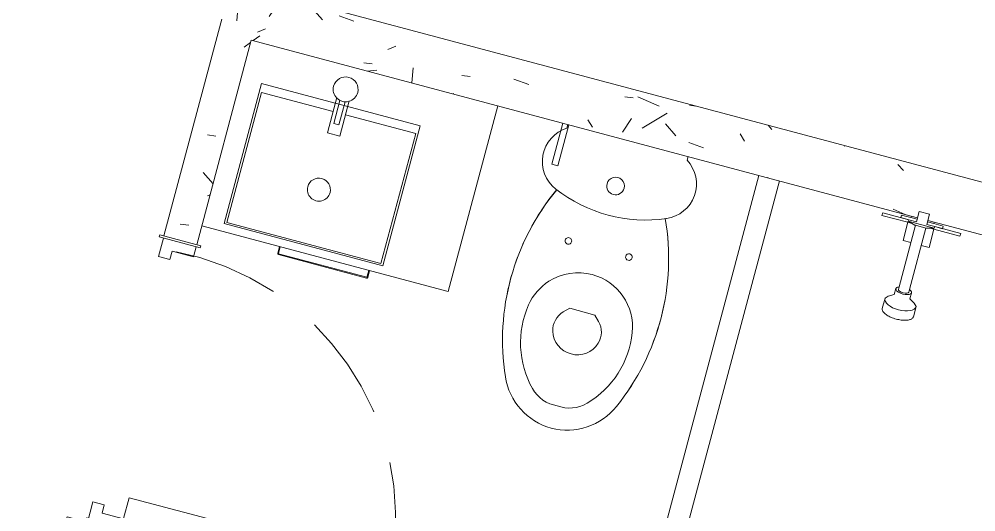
# Model space of a CAD drawing. Header units: metres. Extents: x 689715 to 690980, y 1005284 to 1006835.
# Drawn here: x 690828.543 to 690830.801, y 1005546.307 to 1005547.471 of the extents above; entities that cross this region are included whole.
import ezdxf

# ---------------------------------------------------------------- set-up
doc = ezdxf.new("R2010")
doc.units = ezdxf.units.M
doc.linetypes.add('HIDDEN', pattern=[0.375, 0.25, -0.125])
doc.linetypes.add('PHANTOM', pattern=[2.5, 1.25, -0.25, 0.25, -0.25, 0.25, -0.25])
doc.layers.add('0_NUMERO DE LOTE FASE V', color=3, linetype='Continuous')
for name, color, linetype, lineweight in [('Accesorios de tuberías', 7, 'Continuous', 13), ('Aparatos sanitarios', 8, 'Continuous', 13), ('Líneas ocultas', 7, 'HIDDEN', 13), ('Muebles de obra', 8, 'Continuous', 13), ('Muros', 7, 'Continuous', 13), ('Patrón de corte', 7, 'Continuous', 13), ('Puertas', 7, 'Continuous', 13), ('Suelos', 7, 'Continuous', 9)]:
    doc.layers.add(name, color=color, linetype=linetype, lineweight=lineweight)
pattern_1 = [(140, (365.6615329065826, -24.78183759388048), (0.03836033982117162, 0.4377584771638401), [0.04599999999999998, -0.5029999999999997]), (85, (365.6615329065826, -24.78183759388048), (-0.4580987315439033, -0.08439521406967798), [0.037, -0.402]), (190.451, (365.6645329066087, -24.74583759397501), (-0.4199401312074266, 0.3526758939897785), [0.03899999999999999, -0.4269999999999999]), (136.184, (365.5395329066087, -24.78183759393869), (0.1004214988211119, 0.6506308650644553), [0.06899999999999996, -0.7539999999999996]), (186.636, (365.547532906523, -24.72783759376034), (-0.5938707988951817, 0.5701916118460519), [0.05799999999999999, -0.6409999999999997]), (81.18399999999997, (365.5395329066087, -24.78183759393869), (-0.5936975411065766, 0.5697220635397623), [0.055, -0.6039999999999999]), (111, (365.5705329065677, -24.72083759383531), (0.2457802302535768, 0.3642747293136031), [0.04599999999999999, -0.5029999999999998]), (55.99999999999997, (365.5705329065677, -24.72083759383531), (-0.4415777901075864, 0.1482769546615401), [0.03699999999999998, -0.4019999999999998]), (161.451, (365.5905329065863, -24.690837593982), (-0.1963072483374969, 0.512048302653334), [0.03899999999999999, -0.4269999999999999]), (127.5, (365.6615329065826, -24.78183759388048), (-0.2022933454275577, 0.007375797972208886), [0.02, -0.3769999999999999, 0.02, -0.3879999999999999, -0.4039999999999999]), (127.5, (365.6615329065826, -24.78183759388048), (-0.2022933454275577, 0.007375797972208886), [-0.8059999999999998, 0.02, -0.384]), (97.49999999999997, (365.6615329065826, -24.78183759388048), (-0.2399435114399267, 0.1600503399492727), [0.02, -0.2129999999999999, 0.02, -0.3679999999999999, -0.154]), (97.49999999999997, (365.6615329065826, -24.78183759388048), (-0.2399435114399267, 0.1600503399492727), [-0.6209999999999999, 0.02, -0.134]), (57.49999999999999, (365.6615329065826, -24.91783759393729), (0.01404568388630387, 0.325416223879766), [0.02, -0.132, 0.02, -0.4550000000000001, -0.6309999999999999]), (57.49999999999999, (365.6615329065826, -24.91783759393729), (0.01404568388630387, 0.325416223879766), [-0.6279999999999999, 0.02, -0.6109999999999999]), (47.49999999999995, (365.6615329065826, -24.97883759392425), (-0.0608186051078245, 0.3554815006055005), [0.02, -0.178, 0.02, -0.296, -0.4479999999999998]), (47.49999999999995, (365.6615329065826, -24.97883759392425), (-0.0608186051078245, 0.3554815006055005), [-0.5139999999999999, 0.02, -0.4279999999999999])]

# ---------------------------------------------------------------- blocks, each defined once
blk = doc.blocks.new('MUEBLE DE BAÑO - TIPO 0_60-1363452-PLANO CLAVE _8 CASAS EN HILERA_ - Dependent 1')
at = {"layer": 'Muebles de obra'}
for p, q in [((-0.1099999999999944, -0.5304999999999986), (-0.1099999999999946, -0.5140000000000009)), ((-0.1079999999999944, -0.5304999999999986), (-0.1079999999999946, -0.5140000000000009)), ((0.1080000000000054, -0.5140000000000032), (0.1080000000000055, -0.5304999999999966)), ((0.1100000000000056, -0.5304999999999965), (0.1100000000000054, -0.5140000000000031)), ((0.1075000000000056, -0.5309999999999967), (-0.1074999999999945, -0.5309999999999987)), ((-0.1074999999999944, -0.5329999999999986), (0.1075000000000055, -0.5329999999999966))]:
    blk.add_line(p, q, dxfattribs=at)
for centre, radius, start, end in [((-0.1074999999999945, -0.5304999999999988), 0.002499999999999945, 180.0000000000001, 269.9999999999995), ((-0.1074999999999945, -0.5304999999999988), 0.0004999999999999588, 180, 269.9999999999996), ((-0.1074999999999945, -0.5304999999999988), 0.0004999999999999588, 180, 269.9999999999996), ((0.1075000000000056, -0.5304999999999966), 0.0004999999999999866, 269.9999999999996, 0), ((0.1075000000000056, -0.5304999999999966), 0.002500000000000002, 269.9999999999996, 0), ((0.1075000000000056, -0.5304999999999966), 0.0004999999999999866, 269.9999999999996, 0)]:
    blk.add_arc(centre, radius, start, end, dxfattribs=at)
blk = doc.blocks.new('PV_PUERTA SENCILLA - _70 x 2_18-1542281-PLANO CLAVE _8 CASAS EN HILERA_ - Dependent 1')
at = {"layer": 'Líneas ocultas', "color": 253}
for p, q in [((0.268328635296462, 0.03999999999999443), (0.268328635296462, 0.6799999999999943)), ((0.319328635296462, 0.6799999999999943), (0.268328635296462, 0.6799999999999943)), ((0.319328635296462, 0.03999999999999443), (0.319328635296462, 0.6799999999999943)), ((0.319328635296462, 0.03999999999999443), (0.268328635296462, 0.03999999999999443))]:
    blk.add_line(p, q, dxfattribs=at)
blk.add_arc((0.3193286352964619, 0.03999999999996959), 0.6420288155526807, 94.55612975025167, 184.5561297502512, dxfattribs=at)
at = {"layer": 'Puertas', "color": 253}
for p, q in [((-0.3500000000000029, -0.05000000000000337), (-0.3500000000000031, 0.04999999999999664)), ((-0.3450000000000031, 0.04999999999999665), (-0.3500000000000031, 0.04999999999999664)), ((-0.3450000000000031, 0.04999999999999665), (-0.3450000000000029, -0.05000000000000335)), ((-0.3500000000000029, -0.05000000000000337), (-0.3450000000000029, -0.05000000000000335))]:
    blk.add_line(p, q, dxfattribs=at)
at = {"layer": 'Puertas', "color": 9, "lineweight": 9}
for p, q in [((-0.3200000000000046, 0.03999999999999669), (-0.3450000000000044, 0.03999999999999664)), ((-0.3200000000000046, -0.01225000000000924), (-0.3200000000000046, 0.03999999999999669)), ((0.3500000000000005, 0.039999999999998), (0.3200000000000018, 0.03999999999999788)), ((0.3200000000000018, 0.03999999999999788), (0.3200000000000018, -0.01225000000000803)), ((-0.3000000000000047, -0.01225000000000922), (-0.3200000000000046, -0.01225000000000924)), ((-0.3000000000000046, -0.04000000000000327), (-0.3000000000000047, -0.01225000000000922)), ((0.3200000000000018, -0.01225000000000803), (0.3000000000000016, -0.01225000000000808)), ((0.3000000000000016, -0.01225000000000808), (0.3000000000000017, -0.04000000000000205)), ((-0.3450000000000022, -0.04000000000000335), (-0.3000000000000046, -0.04000000000000327)), ((0.3000000000000017, -0.04000000000000205), (0.35, -0.04000000000000205))]:
    blk.add_line(p, q, dxfattribs=at)
blk = doc.blocks.new('PV_PUERTA SENCILLA - _90 x 2_17-1542279-PLANO CLAVE _8 CASAS EN HILERA_ - Dependent 1')
at = {"layer": 'Líneas ocultas', "color": 253}
for p, q in [((0.3683286352964649, 0.03999999999999443), (0.3683286352964649, 0.8799999999999943)), ((0.4193286352964649, 0.8799999999999943), (0.3683286352964649, 0.8799999999999943)), ((0.4193286352964649, 0.03999999999999443), (0.4193286352964649, 0.8799999999999943)), ((0.4193286352964649, 0.03999999999999443), (0.3683286352964649, 0.03999999999999443))]:
    blk.add_line(p, q, dxfattribs=at)
blk.add_arc((0.4193286352964647, 0.03999999999997304), 0.841546790142994, 93.47440736753113, 183.4744073675307, dxfattribs=at)
at = {"layer": 'Puertas', "color": 253}
for p, q in [((-0.4500000000000027, -0.05000000000000356), (-0.450000000000003, 0.04999999999999645)), ((-0.4450000000000029, 0.04999999999999647), (-0.450000000000003, 0.04999999999999645)), ((-0.4450000000000029, 0.04999999999999647), (-0.4450000000000027, -0.05000000000000354)), ((-0.4500000000000027, -0.05000000000000356), (-0.4450000000000027, -0.05000000000000354))]:
    blk.add_line(p, q, dxfattribs=at)
at = {"layer": 'Puertas', "color": 9, "lineweight": 9}
for p, q in [((-0.4200000000000045, 0.03999999999999649), (-0.4450000000000046, 0.03999999999999646)), ((-0.4200000000000044, -0.01225000000000943), (-0.4200000000000045, 0.03999999999999649)), ((0.4499484307344891, 0.03999999999999823), (0.4200000000000014, 0.03999999999999804)), ((0.4200000000000014, 0.03999999999999804), (0.4200000000000016, -0.01225000000000783)), ((-0.4000000000000044, -0.01225000000000941), (-0.4200000000000044, -0.01225000000000943)), ((-0.4000000000000044, -0.04000000000000346), (-0.4000000000000044, -0.01225000000000941)), ((0.4200000000000016, -0.01225000000000783), (0.4000000000000016, -0.0122500000000079)), ((0.4000000000000016, -0.0122500000000079), (0.4000000000000013, -0.04000000000000183)), ((-0.4450000000000042, -0.04000000000000354), (-0.4000000000000044, -0.04000000000000346)), ((0.4000000000000013, -0.04000000000000183), (0.4499484307344889, -0.04000000000000187))]:
    blk.add_line(p, q, dxfattribs=at)
blk = doc.blocks.new('PV_CLOSET - CLOSET DE 2_05-967114-PLANO CLAVE _8 CASAS EN HILERA_ - Dependent 1')
at = {"layer": 'Muebles de obra'}
for p, q in [((-1.025000000000001, 0), (-1.025000000000001, -0.585)), ((1.024999999999999, -0.585), (1.024999999999999, 0)), ((1.008999999999999, -2.97788460557058e-15), (-1.008999999999996, -2.97788460557058e-15)), ((-1.008999999999996, -2.97788460557058e-15), (-1.008999999999996, -0.5690000000000002)), ((1.008999999999999, -0.5690000000000002), (1.008999999999999, -2.97788460557058e-15)), ((-1.025, -0.585), (1.024999999999998, -0.585)), ((-1.025, -0.5999999999999999), (-1.025, -0.585)), ((-1.008999999999965, -0.569), (-0.01600000000000015, -0.569)), ((-1.008999999999965, -0.569), (-1.008999999999965, -0.5849999999999996)), ((-0.01600000000000015, -0.5849999999999996), (-0.01600000000000015, -0.569)), ((0.01600000000000015, -0.569), (1.009000000000036, -0.569)), ((0.01600000000000015, -0.5849999999999996), (0.01600000000000015, -0.569)), ((1.009000000000036, -0.569), (1.009000000000036, -0.5849999999999996)), ((1.024999999999998, -0.585), (1.024999999999998, -0.5999999999999999)), ((1.024999999999998, -0.5999999999999999), (-1.025, -0.5999999999999999))]:
    blk.add_line(p, q, dxfattribs=at)
at = {"layer": 'Muebles de obra', "flags": 128}
for points in [[(-0.5724999999999998, -0.6000000000000845), (-0.5724999999999998, -0.6015995733675489), (-0.5724999999999998, -0.6031965877588517), (-0.5724999999999998, -0.604788488291641), (-0.5724999999999998, -0.6063727282646542), (-0.5724999999999998, -0.6079467732318885), (-0.5724999999999998, -0.6095081050571697), (-0.5724999999999998, -0.6110542259426495), (-0.5724999999999998, -0.6125826624247305), (-0.5724999999999998, -0.6140909693310896), (-0.5724999999999998, -0.6155767336924325), (-0.5724999999999998, -0.6170375786027255), (-0.5724999999999998, -0.6184711670217448), (-0.5724999999999998, -0.619875205513833), (-0.5724999999999998, -0.6212474479169198), (-0.5724999999999998, -0.6225856989358857), (-0.5724999999999998, -0.6238878176545807), (-0.5724999999999998, -0.6251517209608236), (-0.5724999999999998, -0.6263753868789437), (-0.5724999999999998, -0.627556857804506), (-0.5724999999999998, -0.6286942436360646), (-0.5725000000000041, -0.6297857247989201), (-0.5725000000000041, -0.6308295551560439), (-0.5725000000000041, -0.6318240648015394), (-0.5725000000000041, -0.6327676627321233), (-0.5725000000000041, -0.6336588393924021), (-0.5725000000000041, -0.6344961690898181), (-0.5725000000000041, -0.6352783122754831), (-0.5725000000000041, -0.6360040176871449), (-0.5725000000000041, -0.6366721243509552), (-0.5725000000000041, -0.637281563438774), (-0.5725000000000041, -0.6378313599780676), (-0.5725000000000041, -0.6383206344116542), (-0.5725000000000041, -0.6387486040048154), (-0.5725000000000041, -0.6391145840974979), (-0.5725000000000041, -0.639417989199623), (-0.5725000000000041, -0.6396583339277534), (-0.5725000000000041, -0.6398352337815915), (-0.5725000000000041, -0.6399484057591059), (-0.5725000000000041, -0.6399976688092832)], [(-0.5525000000000043, -0.6400000000000841), (-0.5525000000000043, -0.6399680042665234), (-0.5525000000000043, -0.6398720682521891), (-0.5525000000000043, -0.6397123454342387), (-0.5525000000000043, -0.6394890913351116), (-0.5525000000000043, -0.6392026631137345), (-0.5525000000000043, -0.6388535189941675), (-0.5525000000000043, -0.6384422175325151), (-0.5525000000000043, -0.6379694167233831), (-0.5525000000000043, -0.6374358729472005), (-0.5525000000000043, -0.6368424397601992), (-0.5525000000000043, -0.6361900665288819), (-0.5525000000000043, -0.6354797969112558), (-0.5525000000000043, -0.6347127671871918), (-0.5525000000000043, -0.6338902044406223), (-0.5525000000000043, -0.6330134245964718), (-0.5525000000000043, -0.6320838303154571), (-0.5525000000000043, -0.6311029087501226), (-0.5525000000000043, -0.6300722291657226), (-0.5525000000000043, -0.6289934404297214), (-0.5525000000000043, -0.6278682683739706), (-0.5525000000000043, -0.6266985130337375), (-0.5525000000000043, -0.6254860457680281), (-0.5525000000000043, -0.6242328062658236), (-0.5525000000000043, -0.6229407994429831), (-0.5525000000000043, -0.6216120922348115), (-0.5525000000000043, -0.6202488102893964), (-0.5525000000000043, -0.618853134567033), (-0.5525000000000043, -0.6174272978511524), (-0.5525000000000043, -0.6159735811763355), (-0.5525000000000043, -0.6144943101791517), (-0.5525000000000043, -0.6129918513776361), (-0.5525000000000043, -0.6114686083853648), (-0.5525000000000043, -0.6099270180661804), (-0.5525000000000043, -0.6083695466357412), (-0.5525000000000043, -0.6067986857160942), (-0.5525000000000043, -0.6052169483496108), (-0.5525000000000043, -0.603626864978659), (-0.5525000000000043, -0.6020309793974278), (-0.5525000000000043, -0.6004318446824171), (-0.5525000000000043, -0.6000000000000845)], [(-0.4725000000000139, -0.6000000000000801), (-0.4725000000000139, -0.6015995733675467), (-0.4725000000000139, -0.6031965877588473), (-0.4725000000000139, -0.6047884882916389), (-0.4725000000000139, -0.6063727282646498), (-0.4725000000000139, -0.6079467732318842), (-0.4725000000000139, -0.6095081050571654), (-0.4725000000000139, -0.6110542259426451), (-0.4725000000000139, -0.6125826624247261), (-0.4725000000000139, -0.6140909693310853), (-0.4725000000000139, -0.6155767336924282), (-0.4725000000000139, -0.6170375786027211), (-0.4725000000000139, -0.6184711670217404), (-0.4725000000000139, -0.6198752055138308), (-0.4725000000000139, -0.6212474479169176), (-0.4725000000000139, -0.6225856989358813), (-0.4725000000000139, -0.6238878176545763), (-0.4725000000000139, -0.6251517209608214), (-0.4725000000000139, -0.6263753868789393), (-0.4725000000000139, -0.6275568578045038), (-0.4725000000000139, -0.6286942436360624), (-0.4725000000000139, -0.6297857247989158), (-0.4725000000000139, -0.6308295551560396), (-0.4725000000000139, -0.6318240648015373), (-0.4725000000000139, -0.632767662732121), (-0.4725000000000139, -0.6336588393923978), (-0.4725000000000139, -0.6344961690898159), (-0.4725000000000139, -0.6352783122754788), (-0.4725000000000139, -0.6360040176871428), (-0.4725000000000139, -0.6366721243509509), (-0.4725000000000139, -0.6372815634387696), (-0.4725000000000139, -0.6378313599780633), (-0.4725000000000139, -0.6383206344116499), (-0.4725000000000139, -0.638748604004811), (-0.4725000000000139, -0.6391145840974936), (-0.4725000000000139, -0.6394179891996187), (-0.4725000000000139, -0.6396583339277491), (-0.4725000000000139, -0.6398352337815871), (-0.4725000000000139, -0.6399484057591038), (-0.4725000000000139, -0.6399976688092811)], [(-0.4525000000000141, -0.6400000000000797), (-0.4525000000000141, -0.6399680042665191), (-0.4525000000000141, -0.6398720682521848), (-0.4525000000000141, -0.6397123454342344), (-0.4525000000000141, -0.6394890913351072), (-0.4525000000000141, -0.6392026631137302), (-0.4525000000000141, -0.6388535189941632), (-0.4525000000000141, -0.6384422175325107), (-0.4525000000000141, -0.6379694167233788), (-0.4525000000000141, -0.6374358729471962), (-0.4525000000000141, -0.636842439760197), (-0.4525000000000141, -0.6361900665288776), (-0.4525000000000141, -0.6354797969112514), (-0.4525000000000141, -0.6347127671871853), (-0.4525000000000141, -0.6338902044406179), (-0.4525000000000141, -0.6330134245964675), (-0.4525000000000141, -0.6320838303154528), (-0.4525000000000141, -0.6311029087501183), (-0.4525000000000141, -0.6300722291657183), (-0.4525000000000141, -0.628993440429717), (-0.4525000000000141, -0.6278682683739663), (-0.4525000000000141, -0.6266985130337331), (-0.4525000000000141, -0.6254860457680238), (-0.4525000000000141, -0.6242328062658192), (-0.4525000000000141, -0.6229407994429788), (-0.4525000000000141, -0.6216120922348072), (-0.4525000000000141, -0.620248810289392), (-0.4525000000000141, -0.6188531345670286), (-0.4525000000000141, -0.617427297851148), (-0.4525000000000141, -0.6159735811763312), (-0.4525000000000141, -0.6144943101791474), (-0.4525000000000141, -0.6129918513776318), (-0.4525000000000141, -0.6114686083853604), (-0.4525000000000141, -0.609927018066176), (-0.4525000000000141, -0.6083695466357368), (-0.4525000000000141, -0.606798685716092), (-0.4525000000000141, -0.6052169483496065), (-0.4525000000000141, -0.6036268649786547), (-0.4525000000000141, -0.6020309793974234), (-0.4525000000000141, -0.6004318446824127), (-0.4525000000000141, -0.6000000000000801)], [(0.4524999999999837, -0.6000000000000867), (0.4524999999999837, -0.601599573367551), (0.4524999999999837, -0.6031965877588539), (0.4524999999999837, -0.6047884882916432), (0.4524999999999837, -0.6063727282646564), (0.4524999999999837, -0.6079467732318885), (0.4524999999999837, -0.6095081050571719), (0.4524999999999837, -0.6110542259426495), (0.4524999999999837, -0.6125826624247305), (0.4524999999999837, -0.6140909693310896), (0.4524999999999837, -0.6155767336924325), (0.4524999999999837, -0.6170375786027255), (0.4524999999999837, -0.6184711670217469), (0.4524999999999837, -0.6198752055138351), (0.4524999999999837, -0.6212474479169219), (0.4524999999999837, -0.6225856989358857), (0.4524999999999837, -0.6238878176545807), (0.4524999999999837, -0.6251517209608236), (0.4524999999999837, -0.6263753868789459), (0.4524999999999837, -0.6275568578045081), (0.4524999999999837, -0.6286942436360667), (0.4524999999999837, -0.6297857247989201), (0.4524999999999837, -0.6308295551560439), (0.4524999999999837, -0.6318240648015394), (0.4524999999999837, -0.6327676627321254), (0.4524999999999837, -0.6336588393923999), (0.4524999999999837, -0.6344961690898202), (0.4524999999999837, -0.6352783122754831), (0.4524999999999837, -0.6360040176871471), (0.4524999999999837, -0.6366721243509574), (0.4524999999999837, -0.637281563438774), (0.4524999999999837, -0.6378313599780676), (0.4524999999999837, -0.6383206344116542), (0.4524999999999837, -0.6387486040048175), (0.4524999999999837, -0.6391145840975), (0.4524999999999837, -0.6394179891996251), (0.4524999999999837, -0.6396583339277534), (0.4524999999999837, -0.6398352337815915), (0.4524999999999837, -0.6399484057591082), (0.4524999999999837, -0.6399976688092832)], [(0.4724999999999792, -0.6400000000000863), (0.4724999999999792, -0.6399680042665257), (0.4724999999999792, -0.6398720682521912), (0.4724999999999792, -0.6397123454342409), (0.4724999999999792, -0.6394890913351116), (0.4724999999999792, -0.6392026631137367), (0.4724999999999792, -0.6388535189941675), (0.4724999999999792, -0.6384422175325173), (0.4724999999999792, -0.6379694167233831), (0.4724999999999792, -0.6374358729472027), (0.4724999999999792, -0.6368424397602014), (0.4724999999999792, -0.6361900665288841), (0.4724999999999792, -0.635479796911258), (0.4724999999999792, -0.6347127671871918), (0.4724999999999792, -0.6338902044406223), (0.4724999999999792, -0.6330134245964718), (0.4724999999999792, -0.6320838303154571), (0.4724999999999792, -0.6311029087501226), (0.4724999999999792, -0.6300722291657205), (0.4724999999999792, -0.6289934404297214), (0.4724999999999792, -0.6278682683739727), (0.4724999999999792, -0.6266985130337375), (0.4724999999999792, -0.6254860457680281), (0.4724999999999792, -0.6242328062658258), (0.4724999999999792, -0.6229407994429831), (0.4724999999999792, -0.6216120922348115), (0.4724999999999792, -0.6202488102893964), (0.4724999999999792, -0.6188531345670351), (0.4724999999999835, -0.6174272978511546), (0.4724999999999835, -0.6159735811763376), (0.4724999999999835, -0.6144943101791539), (0.4724999999999835, -0.6129918513776361), (0.4724999999999835, -0.6114686083853625), (0.4724999999999835, -0.6099270180661804), (0.4724999999999835, -0.6083695466357434), (0.4724999999999835, -0.6067986857160942), (0.4724999999999835, -0.6052169483496129), (0.4724999999999835, -0.6036268649786569), (0.4724999999999835, -0.60203097939743), (0.4724999999999835, -0.6004318446824171), (0.4724999999999835, -0.6000000000000867)], [(0.5525, -0.6000000000000824), (0.5525, -0.6015995733675467), (0.5525, -0.6031965877588495), (0.5525, -0.6047884882916389), (0.5525, -0.606372728264652), (0.5525, -0.6079467732318842), (0.5525, -0.6095081050571676), (0.5525, -0.6110542259426451), (0.5525, -0.6125826624247261), (0.5525, -0.6140909693310853), (0.5525, -0.6155767336924282), (0.5525, -0.6170375786027211), (0.5525, -0.6184711670217425), (0.5525, -0.6198752055138308), (0.5525, -0.6212474479169176), (0.5525, -0.6225856989358813), (0.5525, -0.6238878176545785), (0.5525, -0.6251517209608193), (0.5525, -0.6263753868789416), (0.5525, -0.6275568578045038), (0.5525, -0.6286942436360624), (0.5525, -0.6297857247989158), (0.5525, -0.6308295551560396), (0.5525, -0.6318240648015351), (0.5525, -0.632767662732121), (0.5525, -0.6336588393923955), (0.5525, -0.6344961690898159), (0.5525, -0.6352783122754788), (0.5525, -0.6360040176871428), (0.5525, -0.6366721243509531), (0.5525, -0.6372815634387696), (0.5525, -0.6378313599780633), (0.5525, -0.638320634411652), (0.5525, -0.6387486040048131), (0.5525, -0.6391145840974957), (0.5525, -0.6394179891996208), (0.5525, -0.6396583339277491), (0.5525, -0.6398352337815871), (0.5525, -0.6399484057591038), (0.5525, -0.6399976688092789)], [(0.5724999999999998, -0.640000000000082), (0.5724999999999998, -0.6399680042665213), (0.5724999999999998, -0.6398720682521869), (0.5724999999999998, -0.6397123454342366), (0.5724999999999998, -0.6394890913351072), (0.5724999999999998, -0.6392026631137324), (0.5724999999999998, -0.6388535189941632), (0.5724999999999998, -0.638442217532513), (0.5724999999999998, -0.6379694167233788), (0.5724999999999998, -0.6374358729471984), (0.5724999999999998, -0.636842439760197), (0.5724999999999998, -0.6361900665288798), (0.5724999999999998, -0.6354797969112537), (0.5724999999999998, -0.6347127671871875), (0.5724999999999998, -0.6338902044406179), (0.5724999999999998, -0.6330134245964675), (0.5724999999999998, -0.6320838303154528), (0.5724999999999998, -0.6311029087501183), (0.5724999999999998, -0.6300722291657161), (0.5724999999999998, -0.6289934404297193), (0.5724999999999998, -0.6278682683739684), (0.5724999999999998, -0.6266985130337331), (0.5724999999999998, -0.6254860457680259), (0.5724999999999998, -0.6242328062658214), (0.5724999999999998, -0.6229407994429788), (0.5724999999999998, -0.6216120922348072), (0.5724999999999998, -0.620248810289392), (0.5724999999999998, -0.6188531345670307), (0.5724999999999998, -0.6174272978511502), (0.5724999999999998, -0.6159735811763333), (0.5724999999999998, -0.6144943101791496), (0.5724999999999998, -0.6129918513776318), (0.5724999999999998, -0.6114686083853604), (0.5724999999999998, -0.6099270180661782), (0.5724999999999998, -0.6083695466357391), (0.5724999999999998, -0.6067986857160899), (0.5724999999999998, -0.6052169483496086), (0.5724999999999998, -0.6036268649786526), (0.5724999999999998, -0.6020309793974257), (0.5724999999999998, -0.6004318446824127), (0.5724999999999998, -0.6000000000000824)], [(-0.5725000000000041, -0.6400000000000841), (-0.5725000000000041, -0.6399680042665234), (-0.5725000000000041, -0.6398720682521891), (-0.5725000000000041, -0.6397123454342387), (-0.5725000000000041, -0.6394890913351093), (-0.5725000000000041, -0.6392026631137345), (-0.5725000000000041, -0.6388535189941654), (-0.5725000000000041, -0.6384422175325151), (-0.5725000000000041, -0.637969416723381), (-0.5725000000000041, -0.6374358729472005), (-0.5725000000000041, -0.6368424397601992), (-0.5725000000000041, -0.6361900665288819)], [(-0.5690122966052811, -0.6475888070818927), (-0.569310558805073, -0.6473223144403876), (-0.5695979255636253, -0.6470441076577863), (-0.5698739371554157, -0.6467546318055968), (-0.5701381520207804, -0.6464543499834295), (-0.5703901474722987, -0.6461437425781411), (-0.5706295203709999, -0.6458233064953257), (-0.5708558877713192, -0.6454935543643558), (-0.5710688875336932, -0.6451550137182994), (-0.5712681789039494, -0.6448082261499696), (-0.5714534430583962, -0.6444537464455015), (-0.5716243836139266, -0.6440921416968056), (-0.5717807271020977, -0.6437239903943339), (-0.5719222234066911, -0.6433498815016432), (-0.5720486461637976, -0.642970413513152), (-0.5721597931239845, -0.6425861934966975), (-0.572255486475817, -0.6421978361223357), (-0.5723355731303453, -0.6418059626790267), (-0.5723999249660053, -0.6414112000806836), (-0.5724484390336011, -0.64101417986325), (-0.5724810377209569, -0.6406155371743839), (-0.5724976688771315, -0.6402159097573457), (-0.5725000000000041, -0.6400000000000841)], [(-0.5525000000000043, -0.6400000000000841), (-0.5525079989333972, -0.6403998933419512), (-0.5525319829369797, -0.6407991469397769), (-0.5525719136414646, -0.6411971220729721), (-0.5526277271662459, -0.6415931820662282), (-0.5526993342215912, -0.6419866933080356), (-0.5527866202514851, -0.6423770262643543), (-0.5528894456168977, -0.6427635564857248), (-0.5530076458191802, -0.6431456656062461), (-0.553141031763223, -0.6435227423328354), (-0.553289390059975, -0.6438941834231716), (-0.5534524833678054, -0.6442593946507449), (-0.5536300507722142, -0.6446177917554986), (-0.553821808203229, -0.6449688013785217), (-0.5540274488898682, -0.6453118619792935), (-0.5542466438509079, -0.645646424734036), (-0.5544790424211611, -0.6459719544137081), (-0.5547242728124969, -0.6462879302402689), (-0.5549819427085952, -0.646593846719801), (-0.5552516398925983, -0.64688921445119), (-0.5555329329065327, -0.6471735609090796), (-0.5558253717415904, -0.647446431199792), (-0.5561284885580183, -0.6477073887890761), (-0.55644179843357, -0.64795601620045), (-0.5567648001392806, -0.6481919156830949), (-0.5570969769413214, -0.6484147098481656), (-0.5574377974276731, -0.6486240422725175), (-0.5577867163582677, -0.6488195780689349), (-0.5581431755372384, -0.6490010044218497), (-0.558506604705942, -0.649168031087804), (-0.5588764224552364, -0.6493203908597565), (-0.5592520371556147, -0.6494578399945821), (-0.5596328479036842, -0.649580158602977), (-0.560018245483483, -0.6496871510012678), (-0.5604076133410911, -0.6497786460244396), (-0.5608003285710056, -0.6498544972999692), (-0.5611957629126205, -0.6499145834820003), (-0.5615932837553617, -0.6499588084454614), (-0.5619922551506695, -0.6499871014398405), (-0.5623920388294217, -0.6499994172023832), (-0.5627919952230206, -0.6499957360304996), (-0.563191484486543, -0.649976063813276), (-0.5635898675224037, -0.6499404320220667), (-0.5639865070027216, -0.6498888976601324), (-0.564380768388934, -0.64982154317146), (-0.5647720209469326, -0.6497384763088657), (-0.565159638756092, -0.6496398299616087), (-0.5655430017106058, -0.6495257619428007), (-0.5659214965115141, -0.6493964547369373), (-0.566294517647885, -0.6492521152079661), (-0.5666614683654781, -0.6490929742683428), (-0.5670217616214138, -0.6489192865096176), (-0.5673748210233471, -0.6487313297951601)], [(-0.5525000000000043, -0.6383206344116542), (-0.5525000000000043, -0.6387486040048154), (-0.5525000000000043, -0.6391145840974979), (-0.5525000000000043, -0.639417989199623), (-0.5525000000000043, -0.6396583339277534), (-0.5525000000000043, -0.6398352337815915), (-0.5525000000000043, -0.6399484057591059), (-0.5525000000000043, -0.6399976688092854)], [(-0.4725000000000139, -0.6400000000000797), (-0.4725000000000139, -0.6399680042665191), (-0.4725000000000139, -0.6398720682521848), (-0.4725000000000139, -0.6397123454342344), (-0.4725000000000139, -0.6394890913351072), (-0.4725000000000139, -0.6392026631137302), (-0.4725000000000139, -0.6388535189941632), (-0.4725000000000139, -0.6384422175325107), (-0.4725000000000139, -0.6379694167233788)], [(-0.4574377974276871, -0.6486240422725131), (-0.4577867163582774, -0.6488195780689305), (-0.4581431755372481, -0.6490010044218454), (-0.4585066047059518, -0.6491680310877996), (-0.4588764224552505, -0.6493203908597521), (-0.4592520371556288, -0.6494578399945777), (-0.4596328479036939, -0.6495801586029727), (-0.4600182454834927, -0.6496871510012635), (-0.4604076133411009, -0.6497786460244352), (-0.4608003285710111, -0.649854497299967), (-0.4611957629126303, -0.6499145834819959), (-0.4615932837553715, -0.6499588084454571), (-0.4619922551506793, -0.6499871014398362), (-0.4623920388294314, -0.6499994172023789), (-0.4627919952230261, -0.6499957360304953), (-0.4631914844865527, -0.6499760638132717), (-0.4635898675224134, -0.6499404320220624), (-0.463986507002727, -0.649888897660128), (-0.4643807683889437, -0.6498215431714557), (-0.4647720209469423, -0.6497384763088635), (-0.4651596387561017, -0.6496398299616044), (-0.4655430017106112, -0.6495257619427963), (-0.4659214965115239, -0.649396454736933), (-0.4662945176478948, -0.6492521152079618), (-0.4666614683654836, -0.6490929742683385), (-0.4670217616214235, -0.6489192865096133), (-0.4673748210233569, -0.6487313297951558), (-0.4677200817515618, -0.6485294048156081), (-0.4680569914625179, -0.6483138346078682), (-0.4683850111725653, -0.6480849640382766), (-0.4687036161201434, -0.6478431592509245), (-0.4690122966052908, -0.6475888070818905), (-0.469310558805087, -0.6473223144403832), (-0.469597925563635, -0.647044107657782), (-0.4698739371554254, -0.6467546318055925), (-0.4701381520207901, -0.6464543499834252), (-0.4703901474723127, -0.6461437425781368), (-0.470629520371014, -0.6458233064953214), (-0.470855887771329, -0.6454935543643515), (-0.471068887533703, -0.6451550137182951), (-0.4712681789039592, -0.6448082261499652), (-0.4714534430584059, -0.6444537464454992), (-0.4716243836139321, -0.6440921416968013), (-0.4717807271021075, -0.6437239903943317), (-0.4719222234066965, -0.643349881501641), (-0.4720486461638116, -0.6429704135131477), (-0.4721597931239898, -0.6425861934966932), (-0.4722554864758224, -0.6421978361223314), (-0.4723355731303508, -0.6418059626790223), (-0.4723999249660194, -0.6414112000806793), (-0.4724484390336108, -0.6410141798632457), (-0.4724810377209667, -0.6406155371743796), (-0.4724976688771456, -0.6402159097573413), (-0.4725000000000139, -0.6400000000000797)], [(-0.4525000000000141, -0.6400000000000797), (-0.4525079989334026, -0.6403998933419469), (-0.4525319829369895, -0.6407991469397726), (-0.4525719136414787, -0.64119712207297), (-0.4526277271662556, -0.6415931820662238), (-0.4526993342216009, -0.6419866933080313), (-0.4527866202514905, -0.64237702626435), (-0.4528894456169074, -0.6427635564857205), (-0.4530076458191898, -0.6431456656062418), (-0.4531410317632328, -0.643522742332831), (-0.4532893900599848, -0.6438941834231673), (-0.4534524833678109, -0.6442593946507406), (-0.4536300507722195, -0.6446177917554943), (-0.4538218082032388, -0.6449688013785174), (-0.4540274488898822, -0.6453118619792891), (-0.4542466438509177, -0.6456464247340317), (-0.4544790424211708, -0.6459719544137038), (-0.4547242728125023, -0.6462879302402667), (-0.454981942708605, -0.6465938467197967), (-0.4552516398926036, -0.6468892144511856), (-0.4555329329065425, -0.6471735609090753), (-0.4558253717416002, -0.6474464311997876)], [(-0.4525000000000141, -0.6360040176871405), (-0.4525000000000141, -0.6366721243509509), (-0.4525000000000141, -0.6372815634387696), (-0.4525000000000141, -0.6378313599780633), (-0.4525000000000141, -0.6383206344116499), (-0.4525000000000141, -0.638748604004811), (-0.4525000000000141, -0.6391145840974936), (-0.4525000000000141, -0.6394179891996187), (-0.4525000000000141, -0.6396583339277491), (-0.4525000000000141, -0.6398352337815871), (-0.4525000000000141, -0.6399484057591038), (-0.4525000000000141, -0.6399976688092811)], [(0.4524999999999837, -0.6400000000000863), (0.4524999999999837, -0.6399680042665234), (0.4524999999999837, -0.6398720682521912), (0.4524999999999837, -0.6397123454342409), (0.4524999999999837, -0.6394890913351116), (0.4524999999999837, -0.6392026631137367), (0.4524999999999837, -0.6388535189941675), (0.4524999999999837, -0.6384422175325151), (0.4524999999999837, -0.6379694167233831)], [(0.4675622025723105, -0.6486240422725197), (0.4672132836417202, -0.6488195780689349), (0.4668568244627496, -0.6490010044218519), (0.4664933952940459, -0.649168031087804), (0.4661235775447515, -0.6493203908597586), (0.4657479628443732, -0.6494578399945798), (0.4653671520962994, -0.649580158602977), (0.4649817545165049, -0.6496871510012678), (0.4645923866588967, -0.6497786460244375), (0.4641996714289823, -0.6498544972999714), (0.4638042370873631, -0.6499145834820024), (0.4634067162446262, -0.6499588084454635), (0.4630077448493184, -0.6499871014398427), (0.4626079611705619, -0.6499994172023854), (0.4622080047769673, -0.6499957360305018), (0.4618085155134406, -0.6499760638132782), (0.4614101324775842, -0.6499404320220646), (0.4610134929972663, -0.6498888976601324), (0.4606192316110539, -0.6498215431714621), (0.460227979053051, -0.6497384763088678), (0.4598403612438916, -0.6496398299616087), (0.4594569982893821, -0.6495257619428029), (0.4590785034884738, -0.6493964547369394), (0.4587054823521029, -0.6492521152079682), (0.4583385316345097, -0.6490929742683407), (0.4579782383785698, -0.6489192865096176), (0.4576251789766364, -0.6487313297951601), (0.4572799182484358, -0.6485294048156146), (0.4569430085374753, -0.6483138346078725), (0.456614988827428, -0.648084964038281), (0.4562963838798586, -0.6478431592509288), (0.4559877033947069, -0.6475888070818948), (0.4556894411949106, -0.6473223144403876), (0.4554020744363626, -0.6470441076577863), (0.4551260628445679, -0.6467546318055968), (0.4548618479792075, -0.6464543499834295), (0.4546098525276892, -0.6461437425781433), (0.4543704796289837, -0.6458233064953257), (0.4541441122286686, -0.645493554364358), (0.4539311124662947, -0.6451550137182994), (0.4537318210960385, -0.6448082261499717), (0.4535465569415874, -0.6444537464455036), (0.4533756163860613, -0.6440921416968056), (0.4532192728978858, -0.643723990394336), (0.4530777765932968, -0.6433498815016453), (0.452951353836186, -0.6429704135131541), (0.4528402068760035, -0.6425861934966975), (0.4527445135241709, -0.6421978361223357), (0.4526644268696425, -0.6418059626790288), (0.4526000750339782, -0.6414112000806859), (0.4525515609663869, -0.6410141798632523), (0.4525189622790309, -0.6406155371743861), (0.4525023311228564, -0.6402159097573478), (0.4524999999999837, -0.6400000000000863)], [(0.4724999999999792, -0.6400000000000863), (0.4724920010665907, -0.6403998933419512), (0.4724680170630082, -0.6407991469397769), (0.4724280863585233, -0.6411971220729743), (0.4723722728337377, -0.6415931820662282), (0.4723006657783967, -0.6419866933080356), (0.4722133797485028, -0.6423770262643564), (0.4721105543830902, -0.6427635564857269), (0.4719923541808034, -0.6431456656062483), (0.4718589682367605, -0.6435227423328354), (0.4717106099400128, -0.6438941834231716), (0.4715475166321825, -0.644259394650747), (0.4713699492277738, -0.6446177917555007), (0.4711781917967588, -0.6449688013785239), (0.4709725511101197, -0.6453118619792935), (0.4707533561490799, -0.645646424734036), (0.4705209575788268, -0.6459719544137081), (0.4702757271874911, -0.646287930240271), (0.4700180572913926, -0.6465938467197989), (0.4697483601073896, -0.6468892144511922), (0.4694670670934551, -0.6471735609090818), (0.4691746282583975, -0.6474464311997941)], [(0.4724999999999792, -0.6360040176871471), (0.4724999999999792, -0.6366721243509574), (0.4724999999999792, -0.637281563438774), (0.4724999999999792, -0.6378313599780676), (0.4724999999999792, -0.6383206344116542), (0.4724999999999792, -0.6387486040048175), (0.4724999999999792, -0.6391145840975), (0.4724999999999792, -0.6394179891996251), (0.4724999999999792, -0.6396583339277534), (0.4724999999999792, -0.6398352337815915), (0.4724999999999792, -0.6399484057591082), (0.4724999999999792, -0.6399976688092832)], [(0.5525, -0.640000000000082), (0.5525, -0.6399680042665191), (0.5525, -0.6398720682521869), (0.5525, -0.6397123454342344), (0.5525, -0.6394890913351072), (0.5525, -0.6392026631137324), (0.5525, -0.6388535189941632), (0.5525, -0.638442217532513), (0.5525, -0.6379694167233788), (0.5525, -0.6374358729471984), (0.5525, -0.6368424397601948), (0.5525, -0.6361900665288798)], [(0.5559877033947231, -0.6475888070818905), (0.5556894411949268, -0.6473223144403832), (0.5554020744363789, -0.647044107657782), (0.5551260628445884, -0.6467546318055925), (0.5548618479792194, -0.646454349983423), (0.5546098525277011, -0.646143742578139), (0.554370479629, -0.6458233064953214), (0.5541441122286849, -0.6454935543643536), (0.5539311124663109, -0.6451550137182972), (0.5537318210960548, -0.6448082261499674), (0.5535465569416036, -0.6444537464454992), (0.5533756163860776, -0.6440921416968013), (0.5532192728979064, -0.6437239903943317), (0.553077776593313, -0.643349881501641), (0.5529513538362022, -0.6429704135131498), (0.5528402068760198, -0.6425861934966932), (0.5527445135241914, -0.6421978361223314), (0.5526644268696631, -0.6418059626790245), (0.5526000750339944, -0.6414112000806815), (0.5525515609664031, -0.6410141798632478), (0.5525189622790472, -0.6406155371743818), (0.5525023311228683, -0.6402159097573434), (0.5525, -0.640000000000082)], [(0.5724999999999998, -0.640000000000082), (0.5724920010666112, -0.6403998933419469), (0.5724680170630244, -0.6407991469397726), (0.5724280863585353, -0.64119712207297), (0.5723722728337582, -0.6415931820662238), (0.572300665778413, -0.6419866933080313), (0.572213379748519, -0.6423770262643521), (0.5721105543831064, -0.6427635564857226), (0.5719923541808241, -0.643145665606244), (0.5718589682367767, -0.643522742332831), (0.5717106099400291, -0.6438941834231673), (0.5715475166321987, -0.6442593946507427), (0.5713699492277944, -0.6446177917554964), (0.5711781917967751, -0.6449688013785195), (0.5709725511101317, -0.6453118619792891), (0.5707533561490962, -0.6456464247340317), (0.5705209575788387, -0.6459719544137038), (0.5702757271875116, -0.6462879302402667), (0.5700180572914045, -0.6465938467197946), (0.5697483601074103, -0.6468892144511879), (0.5694670670934714, -0.6471735609090775), (0.5691746282584137, -0.6474464311997897), (0.5688715114419858, -0.6477073887890696), (0.5685582015664341, -0.6479560162004456), (0.5682351998607235, -0.6481919156830926), (0.5679030230586828, -0.6484147098481592), (0.5675622025723268, -0.6486240422725154), (0.5672132836417365, -0.6488195780689305), (0.5668568244627658, -0.6490010044218476), (0.5664933952940621, -0.6491680310877996), (0.5661235775447635, -0.6493203908597542), (0.5657479628443851, -0.6494578399945755), (0.5653671520963199, -0.6495801586029749), (0.5649817545165212, -0.6496871510012635), (0.564592386658913, -0.6497786460244352), (0.5641996714290028, -0.649854497299967), (0.5638042370873793, -0.649914583481998), (0.5634067162446424, -0.6499588084454592), (0.5630077448493347, -0.6499871014398384), (0.5626079611705825, -0.6499994172023811), (0.5622080047769878, -0.6499957360304974), (0.5618085155134569, -0.6499760638132739), (0.5614101324776005, -0.6499404320220603), (0.5610134929972869, -0.6498888976601302), (0.5606192316110702, -0.6498215431714578), (0.5602279790530673, -0.6497384763088635), (0.5598403612439122, -0.6496398299616044), (0.5594569982893983, -0.6495257619427985), (0.55907850348849, -0.6493964547369351), (0.5587054823521148, -0.6492521152079639), (0.5583385316345303, -0.6490929742683385), (0.5579782383785904, -0.6489192865096154), (0.557625178976657, -0.6487313297951558)], [(0.5724999999999998, -0.638320634411652), (0.5724999999999998, -0.6387486040048131), (0.5724999999999998, -0.6391145840974957), (0.5724999999999998, -0.6394179891996208), (0.5724999999999998, -0.6396583339277491), (0.5724999999999998, -0.6398352337815871), (0.5724999999999998, -0.6399484057591038), (0.5724999999999998, -0.6399976688092789)]]:
    blk.add_lwpolyline(points, dxfattribs=at)
blk = doc.blocks.new('DUCHA - TOKIO - 03_901-1521452-PLANO CLAVE _8 CASAS EN HILERA_ - Dependent 1')
at = {"layer": 'Accesorios de tuberías', "color": 253}
for p, q in [((14.32908603246159, 84.21771324061426), (14.32908603246159, 84.2431132406143)), ((14.32908603246159, 84.2431132406143), (14.35448603246159, 84.2431132406143)), ((14.35448603246159, 84.2431132406143), (14.35448603246159, 84.21771324061426)), ((14.31003603246158, 84.2139137753431), (14.31003603246158, 84.21771324061426)), ((14.31003603246158, 84.21771324061426), (14.32908603246159, 84.21771324061426)), ((14.31003603246158, 84.2139137753431), (14.37353603246159, 84.2139137753431)), ((14.32732079363532, 84.20927180281643), (14.31003603246158, 84.2139137753431)), ((14.35448603246159, 84.21771324061426), (14.37353603246159, 84.21771324061426)), ((14.37353603246159, 84.2139137753431), (14.35625127128785, 84.20927180281643)), ((14.37353603246159, 84.2177132406143), (14.37353603246159, 84.2139137753431)), ((14.32908603246158, 84.20927180281643), (14.32732079363532, 84.20927180281643)), ((14.32908603246158, 84.20927180281643), (14.3544860324616, 84.20927180281643)), ((14.32908603246158, 84.05864433891826), (14.32908603246158, 84.20927180281643)), ((14.35625127128785, 84.20927180281643), (14.3544860324616, 84.20927180281643)), ((14.3544860324616, 84.20927180281643), (14.3544860324616, 84.05864433891826)), ((14.32908603246159, 84.05261324061419), (14.32908603246159, 84.05864433891814)), ((14.35448603246159, 84.05261324061419), (14.35448603246159, 84.05864433891814)), ((14.31003603246158, 84.03068120873611), (14.32273603246158, 84.03801355715481)), ((14.32273603246158, 84.03801355715481), (14.32273603246158, 84.05261324061419)), ((14.3608360324616, 84.05261324061419), (14.3608360324616, 84.03801355715481)), ((14.3608360324616, 84.03801355715481), (14.3735360324616, 84.03068120873611)), ((14.30378992918958, 84.02443510546411), (14.31003603246158, 84.03068120873611)), ((14.30378992918958, 83.9990351054641), (14.30378992918958, 84.02443510546411)), ((14.3735360324616, 84.03068120873611), (14.3797821357336, 84.02443510546411)), ((14.3797821357336, 84.02443510546411), (14.3797821357336, 83.9990351054641))]:
    blk.add_line(p, q, dxfattribs=at)
for centre, major_axis, ratio, start_param, end_param in [((14.34178603246159, 84.05261324061419), (0.01905000000001311, 0), 0.4247541980029157, 2.300523983020959, 7.124253977748282), ((14.34178603246159, 84.05261324061419), (0.01269999999999882, 0), 0.4247541980015772, 3.141592653589793, 6.283185307179586), ((14.34178603246159, 84.02443510546411), (0.03799610327201108, 0), 0.4945479968854097, 3.141592653589793, 6.283185307179586)]:
    blk.add_ellipse(centre, major_axis=major_axis, ratio=ratio, start_param=start_param, end_param=end_param, dxfattribs=at)
for points in [[(14.32273603246158, 84.05261324061419), (14.32273725437943, 84.0533743333012), (14.3232367989974, 84.05487888445398), (14.3254441392728, 84.05697537046838), (14.327751286418, 84.05813655694284), (14.32908603246158, 84.05864433891826)], [(14.3544860324616, 84.05864433891826), (14.35582077850517, 84.05813655694284), (14.35812792565038, 84.05697537046838), (14.36033526592577, 84.05487888445398), (14.36083481054375, 84.0533743333012), (14.3608360324616, 84.05261324061419)]]:
    blk.add_open_spline(points, degree=3, dxfattribs=at)
blk.add_open_spline([(14.3797821357336, 83.9990351054641), (14.37977977979731, 83.99816577754807), (14.37943616103004, 83.99645407716369), (14.37788727715404, 83.99393533933029), (14.37535514267593, 83.99156157503953), (14.37075868546393, 83.98866587404137), (14.36295056873608, 83.98570803063248), (14.35128500321844, 83.98360306872607), (14.33859056468678, 83.98317009704336), (14.32624277277177, 83.98445733199706), (14.31468859072747, 83.98755926860936), (14.30598308438578, 83.99258375657428), (14.3037958190303, 83.99686178567404), (14.30378992918958, 83.9990351054641)], degree=3, knots=[0, 0, 0, 0, 0.05263157894736842, 0.1052631578947368, 0.1578947368421053, 0.2105263157894737, 0.3157894736842105, 0.4210526315789473, 0.5263157894736842, 0.631578947368421, 0.7368421052631579, 0.868421052631579, 1, 1, 1, 1], dxfattribs=at)
at = {"layer": 'Aparatos sanitarios', "color": 254}
for p, q in [((14.24653603246159, 84.2113632406143), (14.24653603246159, 84.2177132406143)), ((14.24653603246159, 84.2177132406143), (14.31003603246158, 84.2177132406143)), ((14.29098603246159, 84.21771324061429), (14.29098603246159, 84.22406324061429)), ((14.29098603246159, 84.22406324061429), (14.31362981911335, 84.22406324061429)), ((14.31003603246158, 84.21771324061429), (14.29098603246159, 84.21771324061429)), ((14.31362981911335, 84.22406324061429), (14.31427341259293, 84.22771324061429)), ((14.31362981911335, 84.2240632406143), (14.32908603246159, 84.2240632406143)), ((14.35448603246159, 84.2240632406143), (14.36994224580983, 84.2240632406143)), ((14.36929865233025, 84.22771324061429), (14.36994224580983, 84.22406324061429)), ((14.36994224580983, 84.22406324061429), (14.39258603246159, 84.2240632406143)), ((14.39258603246159, 84.21771324061429), (14.37353603246159, 84.21771324061429)), ((14.37353603246159, 84.2177132406143), (14.43703603246159, 84.2177132406143)), ((14.39258603246159, 84.2240632406143), (14.39258603246159, 84.21771324061429)), ((14.43703603246159, 84.2177132406143), (14.43703603246159, 84.2113632406143)), ((14.31003603246158, 84.2113632406143), (14.24653603246159, 84.2113632406143)), ((14.31003603246158, 84.2113632406143), (14.31953315537634, 84.2113632406143)), ((14.31003603246158, 84.1669132406143), (14.31003603246158, 84.2113632406143)), ((14.36403890954684, 84.2113632406143), (14.37353603246159, 84.2113632406143)), ((14.43703603246159, 84.2113632406143), (14.37353603246159, 84.2113632406143)), ((14.37353603246159, 84.2113632406143), (14.37353603246159, 84.1669132406143)), ((14.32908603246159, 84.1669132406143), (14.31003603246158, 84.1669132406143)), ((14.37353603246159, 84.1669132406143), (14.35448603246159, 84.1669132406143))]:
    blk.add_line(p, q, dxfattribs=at)
blk = doc.blocks.new('LAVAMANOS PONTUS - PONTUS 60-1886879-PLANO CLAVE _8 CASAS EN HILERA_ - Dependent 1')
at = {"layer": 'Aparatos sanitarios', "color": 254}
for p, q in [((0.2550166126725756, 0.5140000000000012), (-0.3469318180619159, 0.5140000000000012)), ((-0.346931818061916, 0.5140000000000012), (-0.346931818061916, 0.06000000000000003)), ((-0.1818527618041063, 0.1529955357998778), (-0.1818527618041063, 0.4948549201694238)), ((-0.1818527618041058, 0.4948549201694226), (0.2050681819380763, 0.4948549201694226)), ((-0.176676380902055, 0.4911054168098527), (0.1998918010360398, 0.4911054168098527)), ((-0.176676380902055, 0.1733142223104648), (-0.176676380902055, 0.4911054168098527)), ((0.1998918010360398, 0.4911054168098527), (0.1998918010360398, 0.1733142223104648)), ((0.2050681819380749, 0.4948549201694238), (0.2050681819380749, 0.1529955357998778)), ((-0.005267924677606921, 0.2253312500000225), (-0.005267924677607202, 0.1390111950436054)), ((0.02505560103603558, 0.2253312500000224), (-0.00526792467760692, 0.2253312500000225)), ((0.02505560103603531, 0.139289813629583), (0.02505560103603558, 0.2253312500000224)), ((0.003541801036033903, 0.1999312500000069), (0.00354180103603363, 0.143680550901422)), ((0.01624180103603357, 0.1999312500000069), (0.003541801036033901, 0.1999312500000069)), ((0.01624180103603329, 0.1436805509014218), (0.01624180103603357, 0.1999312500000069)), ((-0.005267924677597153, 0.1733142223104648), (-0.176676380902055, 0.1733142223104648)), ((0.1998918010360398, 0.1733142223104648), (0.02505560103603312, 0.1733142223104648)), ((0.2050681819380749, 0.1529955357998778), (-0.1818527618041063, 0.1529955357998778))]:
    blk.add_line(p, q, dxfattribs=at)
for centre, radius, start, end in [((0.00989180103603642, 0.3600363776654815), 0.02717799999999874, 359.9999999999991, 179.9999999999995), ((0.009891801036036426, 0.3600363776654815), 0.02717799999999875, 179.9999999999998, 359.9999999999992), ((0.00989180103603522, 0.1150000000000157), 0.02937509999996869, 359.9999999999992, 179.9999999999995), ((0.009891801036037224, 0.1149999999999975), 0.02937509999998626, 77.51585301925981, 102.4841469807401), ((0.009891801036035224, 0.1150000000000157), 0.0293750999999687, 179.9999999999998, 359.9999999999993)]:
    blk.add_arc(centre, radius, start, end, dxfattribs=at)
blk = doc.blocks.new('INODORO - CORONA SENSACION-1889802-PLANO CLAVE _8 CASAS EN HILERA_ - Dependent 1')
at = {"layer": 'Aparatos sanitarios', "color": 254}
for p, q in [((0.08188709035935561, 0.4905635977882735), (0.09421954282716853, 0.4782311453204628)), ((0.09421954282716853, 0.4782311453204628), (0.1557804571728157, 0.4782311453204628)), ((0.1557804571728157, 0.4782311453204628), (0.1681124345074398, 0.4905631226550869)), ((0.2844999999999941, 0.1599999999999898), (0.2694999999999942, 0.1599999999999898)), ((0.2694999999999942, 0.1599999999999898), (0.2694999999999942, 0.06000000000000161)), ((0.2844999999999941, 0.06000000000000161), (0.2844999999999941, 0.1599999999999898)), ((-0.02187722138719565, 0.06000000000096967), (-0.02187722138719565, 0.06891989724131999)), ((-0.02187722138719565, 0.06000000000096967), (-0.02187722138719565, 0.06891989724131999)), ((0.271877221387181, 0.06891989724130114), (0.271877221387181, 0.06000000000096967)), ((0.271877221387181, 0.06891989724130114), (0.271877221387181, 0.06000000000096967))]:
    blk.add_line(p, q, dxfattribs=at)
for centre, radius, start, end in [((0.1263906931667725, 0.6129586832040829), 0.1500205755124663, 90.53114040896264, 156.2031105431063), ((0.1263906931667725, 0.6129586832040829), 0.1500205755124664, 90.53114040896229, 156.2031105431059), ((0.1236093068331425, 0.6129586832042366), 0.1500205755124663, 23.7968894569199, 89.46885958470654), ((0.1236093068331423, 0.6129586832042365), 0.1500205755124665, 23.79688945691947, 89.46885958470611), ((0.1167033178664537, 0.6271242949039771), 0.08160219203835921, 84.16452320228078, 135.6026374064211), ((0.1332966821335287, 0.6271242949039771), 0.08160219203835914, 44.39736259357652, 95.8354767977185), ((0.2155035793955505, 0.5303808393949812), 0.2198801290422032, 135.6026374064219, 189.0939245400836), ((0.03449642060443196, 0.5303808393949812), 0.2198801290422031, 350.9060754599147, 44.39736259357718), ((0.5000422088294059, 0.4481829594198931), 0.5583911110627031, 156.2031105431048, 204.6060293370742), ((0.500042208829406, 0.4481829594198929), 0.5583911110627032, 156.2031105431045, 204.6455084719933), ((-0.2500422088294235, 0.4481829594198932), 0.5583911110627032, 335.3544915280072, 23.79688945691954), ((-0.2500422088294235, 0.4481829594198932), 0.5583911110627034, 335.3939706629263, 23.79688945691992), ((0.1249996889637568, 0.5235196732536749), 0.05811982397823024, 17.18294614083713, 162.8135445182307), ((0.1172424294186784, 0.5259189368476026), 0.0499999999999988, 162.8135445182307, 225.0000000000047), ((0.1327570954481101, 0.5259184617144166), 0.05000000000000181, 314.9999999999996, 17.18294614083719), ((0.1249965700011367, 0.5158938083812289), 0.1282210170177353, 189.0939245400833, 270.0015327010727), ((0.1250034299988457, 0.5158938083812289), 0.1282210170177355, 317.5547232189017, 350.9060754599143), ((0.1250034299988457, 0.5158938083812289), 0.1282210170177354, 269.9984672994297, 317.5547232189022), ((0.05183059117060035, 0.3254140648915375), 0.007829715225314424, 6.233887175668493e-13, 180.0000000000006), ((0.05183059117060035, 0.3254140648915373), 0.00782971522531441, 179.9999999999999, 359.9999999999992), ((0.1997880414132112, 0.3254140648915379), 0.007829715225314421, 1.218647648070425e-12, 180.0000000000037), ((0.1997880414132112, 0.3254140648915373), 0.007829715225314438, 179.9999999999994, 1.831999496522986e-12), ((0.1249999999999927, -0.1020831711976483), 0.3443382231803591, 66.87823083693358, 113.121769163063), ((0.02219045054957745, 0.1386969039542277), 0.0825275128411137, 113.1217691630647, 237.7255393616297), ((0.02219045054957748, 0.1386969039542276), 0.08252751284111375, 113.1217691630644, 237.7255393616293), ((0.1249999999982369, -0.1020831711934986), 0.3443382231758532, 112.6568070909436, 113.1217691630658), ((0.1249999999989466, -0.1020831712001352), 0.3443382231830575, 66.87823083693641, 67.34319290905343), ((0.2278095494504262, 0.1386969039542198), 0.08252751284111381, 302.2744606383561, 66.8782308369354), ((0.2278095494504262, 0.1386969039542198), 0.08252751284111379, 302.2744606383557, 66.87823083693506), ((0.1256452486108076, 0.1712915561847093), 0.02088535773801652, 2.544443745170813e-14, 180), ((0.1256452486108076, 0.1712915561847093), 0.02088535773801543, 180, 5.088887490341627e-14)]:
    blk.add_arc(centre, radius, start, end, dxfattribs=at)
blk = doc.blocks.new('C TRANSFORMADA A B')
at = {"layer": 'Patrón de corte'}
h = blk.add_hatch(dxfattribs=at)
h.set_pattern_fill('HORMIGÓN', color=254, scale=0.9999999999999998, angle=90.00000000000001, style=0, pattern_type=2)
h.set_pattern_definition(pattern_1)
h.paths.add_polyline_path([(281.433819666272, -10.0560515614925), (281.433819666272, -10.03999999241205), (281.3138196661603, -10.03999999241205), (281.3138196661603, -12.15999999240739), (281.433819666272, -12.15999999229098), (281.433819666272, -10.45275156147545), (281.4184196658898, -10.45275156130083), (281.4184196663555, -10.42735156143317), (281.433819666272, -10.42735156143317), (281.4338196660392, -10.21906148683047)], flags=0)
h = blk.add_hatch(dxfattribs=at)
h.set_pattern_fill('HORMIGÓN', color=254, scale=0.9999999999999998, angle=90.00000000000001, style=0, pattern_type=2)
h.set_pattern_definition(pattern_1)
h.paths.add_polyline_path([(281.933819666272, -12.07999999233289), (281.4338196658064, -12.07999999221647), (281.433819666272, -12.15999999229098), (281.933819666272, -12.15999999229098)], flags=0)
at = {"layer": 'Muros', "color": 253}
for p, q in [((281.433819666272, -10.42735156143317), (281.433819666272, -10.03999999241205)), ((281.4338196658064, -12.07999999221647), (281.433819666272, -10.45275156147545)), ((281.933819666272, -12.07999999233289), (281.4338196658064, -12.07999999221647)), ((281.4038196662441, -12.15999999223277), (281.433819666272, -12.15999999229098)), ((281.433819666272, -12.15999999229098), (281.933819666272, -12.15999999229098))]:
    blk.add_line(p, q, dxfattribs=at)
at = {"layer": 'Suelos', "color": 9}
for p, q in [((282.6338196657598, -10.79005156160565), (281.433819666272, -10.79005156154744)), ((281.433819666272, -10.84005156159401), (282.6238196662161, -10.84005156147759))]:
    blk.add_line(p, q, dxfattribs=at)
at = {"color": 254, "lineweight": 13}
for name, p, rotation in [('PV_CLOSET - CLOSET DE 2_05-967114-PLANO CLAVE _8 CASAS EN HILERA_ - Dependent 1', (281.3138196661603, -11.06505156157073), 269.9999999999999), ('DUCHA - TOKIO - 03_901-1521452-PLANO CLAVE _8 CASAS EN HILERA_ - Dependent 1', (365.6615329065826, -24.78183759388048), 90.00000000000001), ('INODORO - CORONA SENSACION-1889802-PLANO CLAVE _8 CASAS EN HILERA_ - Dependent 1', (281.3738196662161, -11.03502587496769), 269.9999999999999), ('LAVAMANOS PONTUS - PONTUS 60-1886879-PLANO CLAVE _8 CASAS EN HILERA_ - Dependent 1', (281.3738196662161, -11.82498337957077), 269.9999999999999), ('MUEBLE DE BAÑO - TIPO 0_60-1363452-PLANO CLAVE _8 CASAS EN HILERA_ - Dependent 1', (281.3738196662161, -11.78005156147992), 90.00000000000001), ('PV_PUERTA SENCILLA - _90 x 2_17-1542279-PLANO CLAVE _8 CASAS EN HILERA_ - Dependent 1', (282.6738196660299, -12.61005156155443), 269.9999999999999)]:
    blk.add_blockref(name, p, dxfattribs=dict(at, rotation=rotation))
blk.add_blockref('PV_PUERTA SENCILLA - _70 x 2_18-1542281-PLANO CLAVE _8 CASAS EN HILERA_ - Dependent 1', (282.2838196663652, -12.11999999248656), dxfattribs=at)
blk = doc.blocks.new('CASTILLAS B BLOQUE 8')
blk.add_blockref('C TRANSFORMADA A B', (0, 5.820766091346741e-11))

msp = doc.modelspace()

# ---------------------------------------------------------------- block references
at = {"layer": '0_NUMERO DE LOTE FASE V', "linetype": 'PHANTOM', "rotation": 255.0660435229903}
msp.add_blockref('CASTILLAS B BLOQUE 8', (690913.2898141949, 1005816.236287741), dxfattribs=at)

doc.saveas('drawing.dxf')
